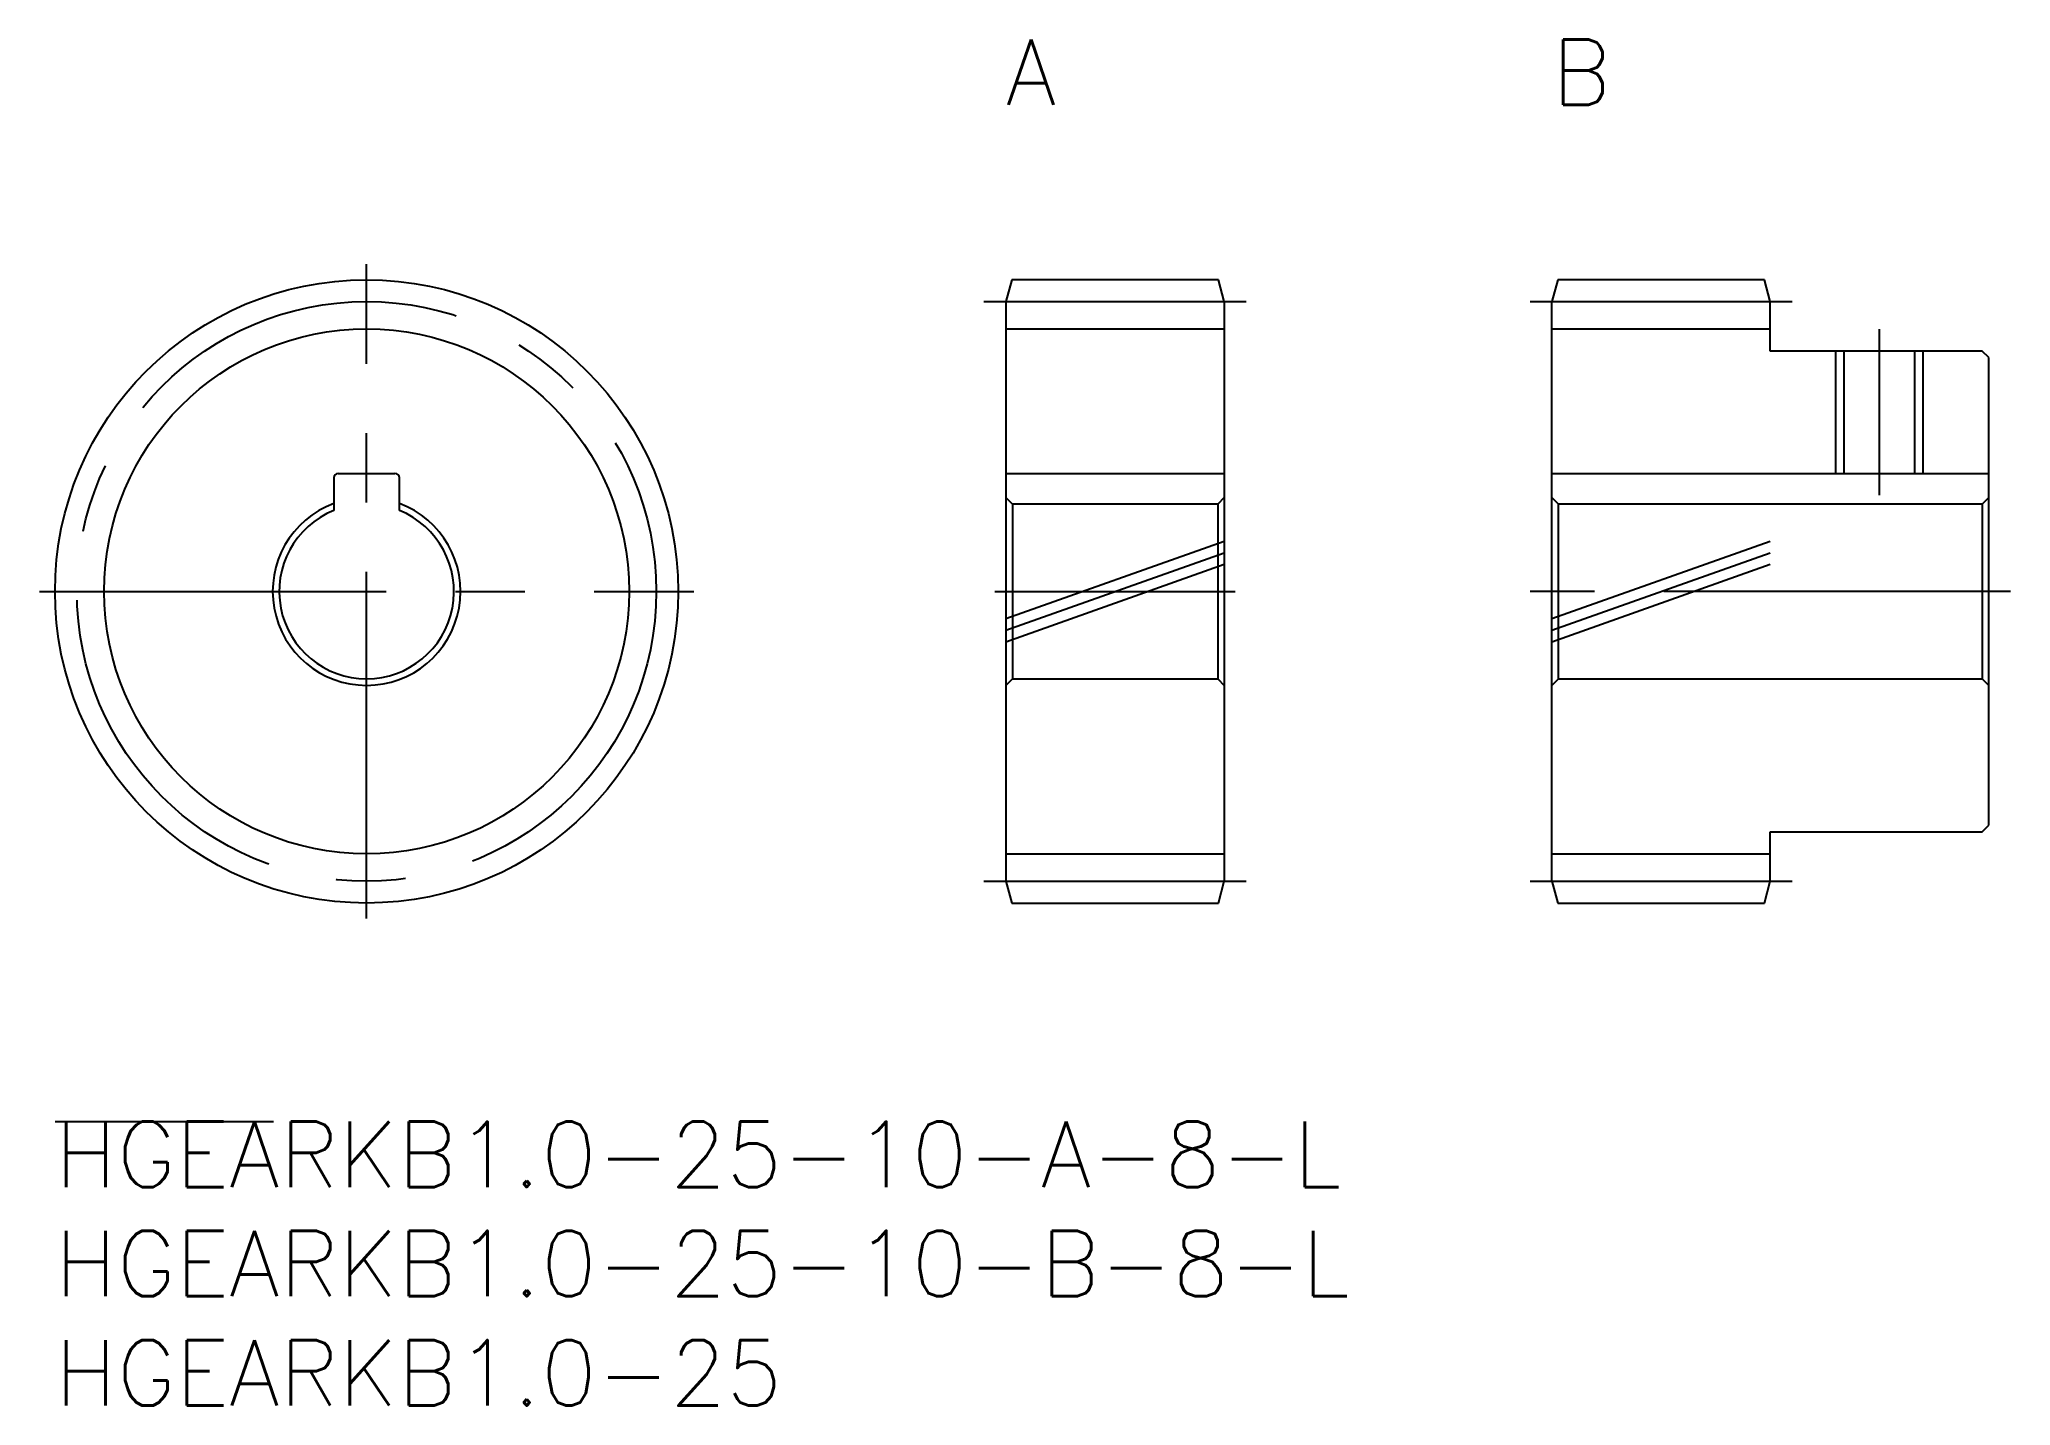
# Model space of a CAD drawing. Extents: x -0.7 to 89.5, y -13 to 49.5.
import ezdxf

# ---------------------------------------------------------------- set-up
doc = ezdxf.new("R2010")
doc.units = 0
doc.header["$LTSCALE"] = 0.5
doc.linetypes.add('CENTER', pattern=[50.8, 31.75, -6.35, 6.35, -6.35])
doc.linetypes.add('PHANTOM', pattern=[63.5, 31.75, -6.35, 6.35, -6.35, 6.35, -6.35])
for name, color, linetype in [('MSM_CENTER', 1, 'CENTER'), ('MSM_CONTINUOUS', 7, 'CONTINUOUS'), ('MSM_IMAGINARY', 6, 'PHANTOM'), ('MSM_NARROW', 5, 'CONTINUOUS'), ('MSM_PART_NUMBER', 7, 'CONTINUOUS')]:
    doc.layers.add(name, color=color, linetype=linetype)
doc.styles.get("Standard").update_dxf_attribs({"font": 'txt.shx', "height": 1, "bigfont": 'bigfont.shx'})

# ---------------------------------------------------------------- blocks, each defined once
blk = doc.blocks.new('*U27')
at = {"layer": 'MSM_PART_NUMBER'}
blk.add_text('HGEARKB1.0-25-10-A-8-L', height=3, dxfattribs=at).set_placement((0, -3))
blk = doc.blocks.new('*U28')
at = {"layer": 'MSM_PART_NUMBER'}
blk.add_text('HGEARKB1.0-25-10-B-8-L', height=3, dxfattribs=at).set_placement((0, -8))
blk = doc.blocks.new('*U29')
at = {"layer": 'MSM_PART_NUMBER'}
blk.add_text('HGEARKB1.0-25', height=3, dxfattribs=at).set_placement((0, -13))

msp = doc.modelspace()

# ---------------------------------------------------------------- linework, layer by layer
at = {"layer": 'MSM_CENTER'}
for p, q in [((14.265, 9.287), (14.265, 39.243)), ((42.53, 37.53), (54.53, 37.53)), ((67.53, 37.53), (79.53, 37.53)), ((83.53, 28.665), (83.53, 36.265)), ((-0.713, 24.265), (29.243, 24.265)), ((43.03, 24.265), (54.03, 24.265)), ((89.53, 24.265), (67.53, 24.265)), ((42.53, 11), (54.53, 11)), ((67.53, 11), (79.53, 11))]:
    msp.add_line(p, q, dxfattribs=at)
msp.add_circle((14.265, 24.265), 13.265, dxfattribs=at)
at = {"layer": 'MSM_CONTINUOUS'}
for p, q in [((43.798, 38.53), (43.53, 37.53)), ((53.262, 38.53), (43.798, 38.53)), ((53.53, 37.53), (53.262, 38.53)), ((68.798, 38.53), (68.53, 37.53)), ((78.262, 38.53), (68.798, 38.53)), ((78.53, 37.53), (78.262, 38.53)), ((43.53, 37.53), (43.53, 11)), ((53.53, 37.53), (53.53, 11)), ((68.53, 11), (68.53, 37.53)), ((78.53, 35.265), (78.53, 37.53)), ((43.53, 36.28), (53.53, 36.28)), ((68.53, 36.28), (78.53, 36.28)), ((88.23, 35.265), (78.53, 35.265)), ((81.909, 29.665), (81.909, 35.265)), ((85.151, 29.665), (85.151, 35.265)), ((88.53, 34.965), (88.23, 35.265)), ((88.53, 13.565), (88.53, 34.965)), ((12.765, 29.465), (12.765, 27.973)), ((12.965, 29.665), (15.565, 29.665)), ((15.765, 27.973), (15.765, 29.465)), ((43.53, 29.665), (53.53, 29.665)), ((68.53, 29.665), (88.53, 29.665)), ((43.83, 28.265), (43.53, 28.565)), ((53.23, 28.265), (43.83, 28.265)), ((43.83, 28.265), (43.83, 20.265)), ((53.53, 28.565), (53.23, 28.265)), ((53.23, 28.265), (53.23, 20.265)), ((68.83, 28.265), (68.53, 28.565)), ((88.23, 28.265), (68.83, 28.265)), ((68.83, 20.265), (68.83, 28.265)), ((88.53, 28.565), (88.23, 28.265)), ((88.23, 28.265), (88.23, 20.265)), ((43.53, 19.965), (43.83, 20.265)), ((43.83, 20.265), (53.23, 20.265)), ((53.23, 20.265), (53.53, 19.965)), ((68.53, 19.965), (68.83, 20.265)), ((68.83, 20.265), (88.23, 20.265)), ((88.23, 20.265), (88.53, 19.965)), ((88.23, 13.265), (88.53, 13.565)), ((78.53, 13.265), (88.23, 13.265)), ((78.53, 11), (78.53, 13.265)), ((43.53, 12.25), (53.53, 12.25)), ((68.53, 12.25), (78.53, 12.25)), ((43.53, 11), (43.798, 10)), ((53.262, 10), (53.53, 11)), ((68.53, 11), (68.798, 10)), ((78.262, 10), (78.53, 11)), ((43.798, 10), (53.262, 10)), ((68.798, 10), (78.262, 10)), ((0, 0), (10, 0))]:
    msp.add_line(p, q, dxfattribs=at)
msp.add_circle((14.265, 24.265), 14.265, dxfattribs=at)
for centre, radius, start, end in [((12.965, 29.465), 0.2, 90, 180), ((15.565, 29.465), 0.2, 0, 90), ((14.265, 24.265), 4.3, 110.41621, 69.58379), ((14.265, 24.265), 4, 112.02431, 67.97569)]:
    msp.add_arc(centre, radius, start, end, dxfattribs=at)
at = {"layer": 'MSM_IMAGINARY'}
for p, q in [((43.53, 23.022), (53.53, 26.569)), ((68.53, 23.022), (78.53, 26.569)), ((43.53, 22.492), (53.53, 26.038)), ((43.53, 21.961), (53.53, 25.508)), ((68.53, 22.492), (78.53, 26.038)), ((68.53, 21.961), (78.53, 25.508))]:
    msp.add_line(p, q, dxfattribs=at)
at = {"layer": 'MSM_NARROW'}
for p, q in [((81.53, 29.665), (81.53, 35.265)), ((85.53, 29.665), (85.53, 35.265))]:
    msp.add_line(p, q, dxfattribs=at)
msp.add_circle((14.265, 24.265), 12.015, dxfattribs=at)

# ---------------------------------------------------------------- block references
at = {"layer": 'MSM_CONTINUOUS'}
for name in ['*U27', '*U28', '*U29']:
    msp.add_blockref(name, (0, 0), dxfattribs=at)

# ---------------------------------------------------------------- texts
at = {"layer": 'MSM_PART_NUMBER'}
for s, p in [('A', (43.53, 46.53)), ('B', (68.53, 46.53))]:
    msp.add_text(s, height=3, dxfattribs=at).set_placement(p)

doc.saveas('drawing.dxf')
